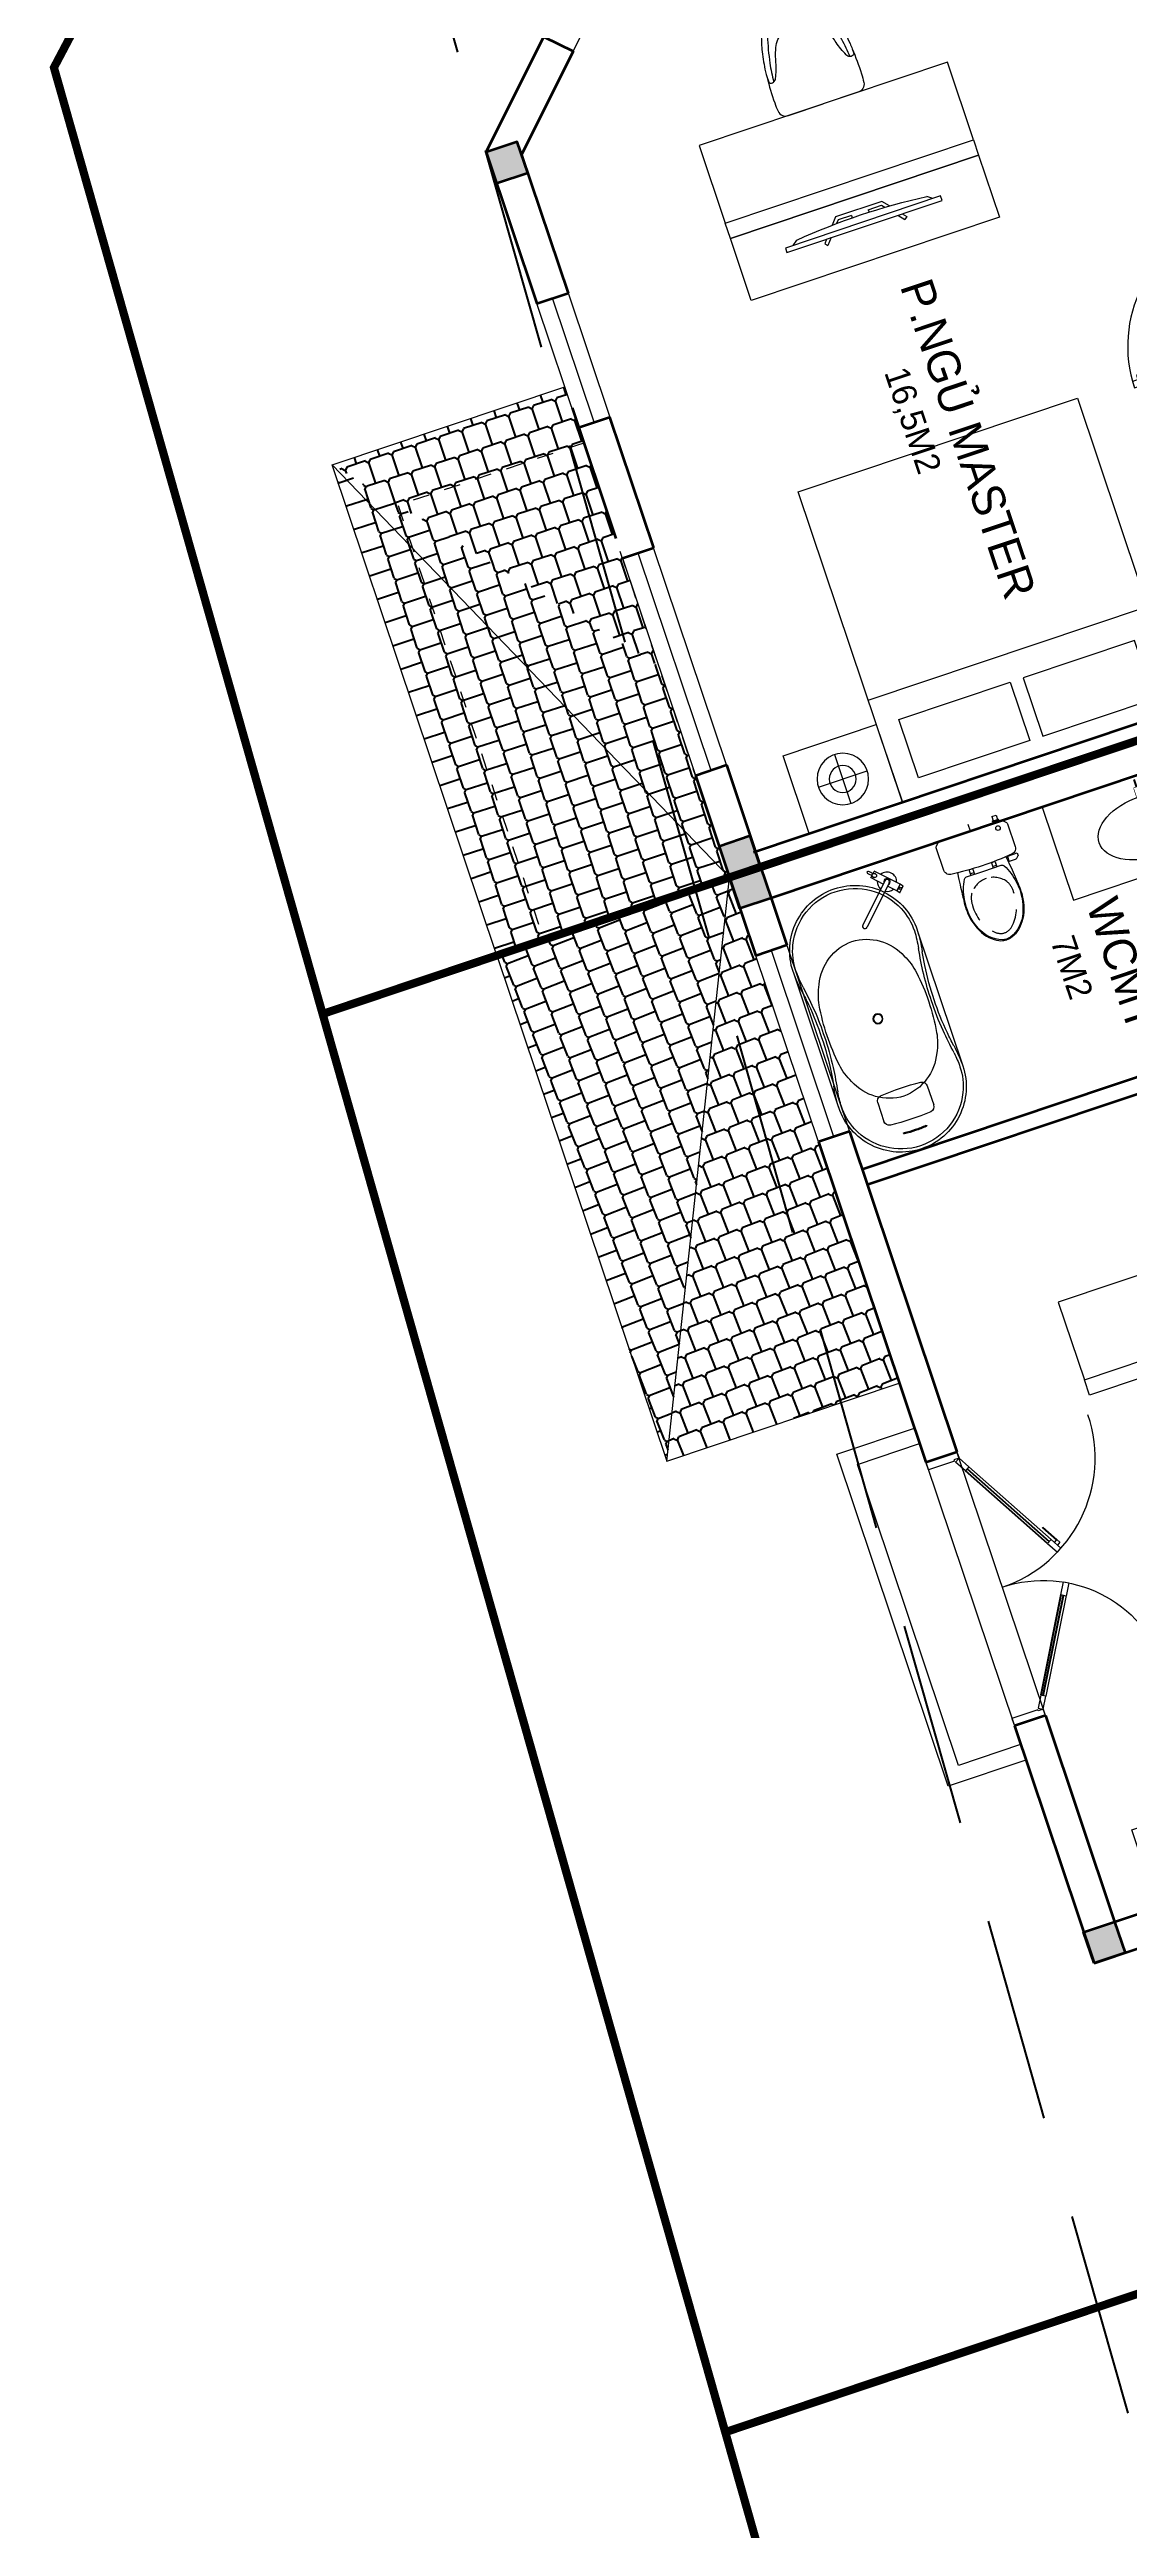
# Model space of a CAD drawing. Header units: metres. Extents: x 568332 to 569219, y 2065964 to 2066430.
# Drawn here: x 568472.77 to 568479.34, y 2066217.69 to 2066232.82 of the extents above; entities that cross this region are included whole.
import ezdxf

# ---------------------------------------------------------------- set-up
doc = ezdxf.new("R2010")
doc.units = ezdxf.units.M
for name, pattern in [('$AUDIT_BAD_LTYPE2', [0]), ('CENTER', [2, 1.25, -0.25, 0.25, -0.25]), ('HIDDEN', [0.375, 0.25, -0.125]), ('xref-thap C (mb tang 32-2)$0$HIDDEN', [0.375, 0.25, -0.125])]:
    doc.linetypes.add(name, pattern=pattern)
doc.layers.get('0').update_dxf_attribs({"linetype": 'CONTINUOUS'})
doc.layers.get('DEFPOINTS').update_dxf_attribs({"linetype": 'CONTINUOUS'})
for name, color, linetype, lineweight in [('-CENTER', 143, 'CENTER', 13), ('-CONCRETE', 1, 'CONTINUOUS', 35), ('-DOOR', 137, 'CONTINUOUS', 9), ('-FURNITURE', 46, 'CONTINUOUS', 9), ('-HIDE', 3, 'HIDDEN', 13), ('-LINE1', 7, 'CONTINUOUS', 18), ('-TEXT', 7, 'CONTINUOUS', 15), ('-WALL', 4, 'CONTINUOUS', 35), ('TEXT25', 2, 'CONTINUOUS', 13)]:
    doc.layers.add(name, color=color, linetype=linetype, lineweight=lineweight)
for name, color, linetype in [('-RANH GIOI LO DAT', 12, 'CONTINUOUS'), ('13. NET HATCH', 252, 'CONTINUOUS'), ('APOLIC', 7, 'CONTINUOUS'), ('RANHGIOI', 2, 'HIDDEN')]:
    doc.layers.add(name, color=color, linetype=linetype)
doc.styles.add('SVN_AVO_thuong', font='')
doc.styles.add('T1', font='', dxfattribs={"height": 200})
doc.styles.add('vnavanth', font='', dxfattribs={"width": 0.8})
doc.styles.get('SVN_AVO_thuong').set_extended_font_data('SVN-Avo')
doc.styles.get('T1').set_extended_font_data('VNgeometric Light')
doc.styles.get('vnavanth').set_extended_font_data('.VnAvantH')

# ---------------------------------------------------------------- blocks, each defined once
blk = doc.blocks.new('*U149')
at = {"linetype": '$AUDIT_BAD_LTYPE2'}
for p, q in [((70, 100), (70, 699.9999999999982)), ((90, 699.9999999999982), (90, 100))]:
    blk.add_line(p, q, dxfattribs=at)
for points in [[(50, 699.9999999999982), (90, 699.9999999999982), (90, 799.9999999999982), (50, 799.9999999999982), (50, 699.9999999999982)], [(50, 702.9059272893337), (50, 100)], [(50, 100), (90, 100), (90, 0), (50, 0), (50, 100)]]:
    blk.add_lwpolyline(points)
for points in [[(118.2698876160139, 594.5156181119073), (118.2698876160139, 764.1349438079906), (90, 764.1349438079906), (90, 735.8650561920058), (112.6159100928053, 735.8650561920058), (112.6159100928053, 594.5156181119073)], [(0, 0), (50, 0), (50, -40), (60, -40), (60, -99.99999999999272), (0, -99.99999999999272)], [(899.9999999999982, 1.3252863207713e-28), (849.9999999999982, 1.3252863207713e-28), (849.9999999999982, -40.00000000000001), (839.9999999999982, -40.00000000000001), (839.9999999999982, -99.99999999999272), (899.9999999999982, -99.99999999999272)]]:
    blk.add_lwpolyline(points, close=True)
at = {"linetype": '$AUDIT_BAD_LTYPE2', "ltscale": 0.3}
blk.add_arc((50, 0), 799.9999999999982, 0, 90, dxfattribs=at)
blk = doc.blocks.new('A$C8a974c9c')
for p, q in [((1750.087982669494, 2957.416116623174), (1750.087982669657, 2642.58393779996)), ((1592.671893257969, 2800.000027211493), (1907.504072081182, 2800.000027211652)), ((1342.999452652235, 2500.000027214177), (1342.999452652119, 700.000027214177)), ((1750.087982669345, 242.5839378051005), (1750.087982669549, 557.4161166283138)), ((1592.67189325784, 400.0000272168018), (1907.504072081053, 400.0000272166017))]:
    blk.add_line(p, q)
for points in [[(1999.999452652235, 3100.000027209127), (1500.176512686827, 3100.000027209127), (1500.176512686827, 2500.000027214177), (1999.999452652235, 2500.000027214177)], [(1890.999452652235, 2360.000027214177), (1514.499452652235, 2360.000027214177), (1514.499452652148, 1642.500027214177), (1890.999452652148, 1642.500027214177)], [(1890.99945265209, 840.000027214177), (1514.49945265209, 840.000027214177), (1514.499452652148, 1557.500027214177), (1890.999452652148, 1557.500027214177)], [(1999.999452652119, 100.0000272192265), (1500.17651268671, 100.0000272192265), (1500.17651268671, 700.000027214177), (1999.999452652119, 700.000027214177)]]:
    blk.add_lwpolyline(points, close=True)
blk.add_lwpolyline([(1999.999452652235, 2500.000027214177), (-0.0005473477649502456, 2500.000027214177), (-0.0005473478813655674, 700.000027214177), (1999.999452652119, 700.000027214177), (1999.999452652235, 2500.000027214177)])
for centre, radius in [((1750.087982669561, 2800.000027211581), 157.4160894116067), ((1750.087982669561, 2800.000027211581), 82.41608941160666), ((1750.087982669432, 400.0000272166926), 157.4160894116067), ((1750.087982669432, 400.0000272166926), 82.41608941160666)]:
    blk.add_circle(centre, radius)
blk = doc.blocks.new('XR.MB.LM123$0$tvi 1')
blk.add_lwpolyline([(28.54445810673496, -2.291926648467779e-10), (28.54445810673496, -999.9999999999964), (-7.275957614183426e-12, -1000), (0, 0)], close=True)
for points in [[(28.54445810680045, -50.31958968611434), (52.37372755713295, -80.86315460130209)], [(-24.09820395050338, -235.5599978379832), (-39.09879504836863, -251.7939635238108)], [(0, -284.7849796677438), (-39.09879504836863, -251.7939635238108)], [(0, -255.9952397129928), (-24.09820395050338, -235.5599978379832)], [(69.66229681991535, -315.0836646851385), (111.1934016081432, -350.2927865858655), (111.193401608034, -649.712917566063), (69.68611289083492, -684.9110379843005)], [(89.09002233762294, -445.7449799550195), (89.09002233762294, -359.9578938602899), (70.91298945683957, -344.6203678706661)], [(89.09002233762294, -445.7449799550195), (73.49991829216015, -445.7449799550232)], [(89.09002233768115, -554.2550200447404), (89.09002233773936, -640.0421061392371), (70.91298945678864, -655.3796321293303)], [(89.09002233768115, -554.2550200447404), (73.49991829216015, -554.2550200447404)], [(0, -715.2150203320198), (-39.09879504836863, -748.2060364759491)], [(-24.09820395050338, -764.4400021620095), (-39.09879504836863, -748.2060364759491)], [(0, -744.004760287), (-24.09820395050338, -764.4400021620095)], [(28.54445810674224, -949.680410313882), (52.37372755713295, -919.1368453984578)]]:
    blk.add_lwpolyline(points)
blk.add_arc((-4025.16618952866, -499.9999999999964), 4099.025185406737, 354.1310878512652, 5.868912148527433)
blk = doc.blocks.new('A$C7D524948')
at = {"layer": '-FURNITURE'}
for points in [[(-1.862645149230957e-09, 824.9500000011176, 0.02374928999430728), (-77.15000000130385, 820, 0.1110396266945436), (-175.0999999996275, 786.1500000022352, 0.08516816991690027), (-234.9500000011176, 733.25, 0.08855014736123698), (-281.5499999988824, 649.3499999996275, 0.02790636319614463), (-315.9500000011176, 525.5999999996275, 0.02834164487538841), (-340.4000000022352, 372.8000000007451, 0.04711987010175965), (-341.0999999996275, 283.4000000003725, 0.5135274654112972), (-284.5500000007451, 299.9500000011176, 0.05957759956988055), (-242.5500000026077, 413.6500000003725, -0.03446512451505389), (-213.1500000003725, 507.4499999992549, -0.05927668371543007), (-182.7500000009313, 564.2999999988824, -0.1661460996977688), (-133.4500000011176, 600.4000000003725, -0.0525641271264061), (-75.80000000074506, 611.9500000011176, -0.02855401869774651), (-1.862645149230957e-09, 614.6500000003725, -3.543335205159532)], [(-0.5500000007450581, 774.1500000003725, 0.1055837687742558), (-137.8000000007451, 751.3000000007451, 0.08397584501256396), (-176, 728.25, 0.1493020227225411), (-241.2000000011176, 626.1999999992549, 0.02490854660583826), (-289.25, 424.1500000003725, 0.02643887537121914), (-306.5679914960638, 278.4068524483591, -0.8863330528017872)], [(-0.5500000007450581, 774.1500000003725, -0.1055837687742558), (136.6999999992549, 751.3000000007451, -0.08397584501256396), (174.8999999985099, 728.2500000018626, -0.1493020227225411), (240.0999999986961, 626.1999999992549, -0.02490854660583826), (288.1499999975786, 424.1500000003725, -0.02643887537121914), (305.467991495505, 278.4068524483591, 0.8863330528017872)], [(-1.862645149230957e-09, 824.9500000011176, -0.02374928999430728), (77.14999999850988, 820.0000000018626, -0.1110396266945436), (175.0999999986961, 786.1500000003725, -0.08516816991690027), (234.9499999992549, 733.25, -0.08855014736123698), (281.5499999988824, 649.3499999996275, -0.02790636319614463), (315.9500000011176, 525.5999999996275, -0.02834164487538841), (340.3999999985099, 372.8000000007451, -0.04711987010175965), (341.0999999996275, 283.4000000022352, -0.5135274654112972), (284.5500000007451, 299.9499999992549, -0.05957759956988055), (242.5499999988824, 413.6499999985099, 0.03446512451505389), (213.1499999994412, 507.4500000011176, 0.05927668371543007), (182.75, 564.3000000007451, 0.1661460996977688), (133.4499999983236, 600.4000000003725, 0.0525641271264061), (75.79999999888241, 611.9499999992549, 0.02855401869774651), (-1.862645149230957e-09, 614.6500000003725, 3.543335205159532)], [(-342.8562581948936, 328.1164919566363, 0.02267140514630937), (-350.039135296829, 124.5, 0.01212164544072816), (-345.6391352973878, 57.0500000026077, 0.4055082152921144), (-279.3891352973878, 0), (0, 0)], [(342.8562581939623, 328.1164919547737, -0.02267140514630937), (350.0391352958977, 124.5, -0.01212164544072816), (345.6391352955252, 57.05000000074506, -0.4055082152921144), (279.3891352964565, 0), (0, 0)]]:
    blk.add_lwpolyline(points, format="xyb", dxfattribs=at)
blk = doc.blocks.new('A$C5C575821')
at = {"layer": '-CONCRETE'}
h = blk.add_hatch(color=256, dxfattribs=at)
h.dxf.hatch_style = 1
h.paths.add_polyline_path([(-0.00237559899687767, 200.0000000000146), (-0.00237559899687767, 1.455191522836685e-11), (199.9976244010031, 1.455191522836685e-11), (199.9976244010031, 200.0000000000146)])
blk.add_lwpolyline([(-0.00237559899687767, 1.455191522836685e-11), (199.9976244010031, 1.455191522836685e-11), (199.9976244010031, 200.0000000000146), (-0.00237559899687767, 200.0000000000146)], close=True, dxfattribs=at)
blk = doc.blocks.new('M9-T3')
at = {"layer": '13. NET HATCH'}
h = blk.add_hatch(dxfattribs=at)
h.set_pattern_fill('MAIGO-12', color=256, scale=300, angle=269.7029609977727)
h.set_pattern_definition([(269.7029609977727, (-53865.46993827904, -11735.14725264319), (149.6091628224003, -75.77663491855857), [120, -29.99999999999999, 120, -29.99999999999999]), (359.7029609977727, (-53850.3923755759, -11720.22521850123), (150.386805628287, 74.2213493067851), [134.9999999999999, -164.9999999999999]), (314.7029609977727, (-53865.31440971786, -11705.14765579812), (149.6091628252466, -75.7766349200002), [21.213203436, -403.0508651999999]), (44.70296099777273, (-53865.46993827904, -11735.14725264319), (150.3868056311481, 74.22134930819716), [21.213203436, -403.0508652])])
h.paths.add_polyline_path([(201544.9291753017, -302539.6621455026), (202745.0432859924, -301539.4436616475), (203345.3031276962, -301039.1654102381), (202302.4329060101, -301039.6591058641), (201544.8580239441, -301039.6950416395)])
h = blk.add_hatch(dxfattribs=at)
h.set_pattern_fill('MAIGO-12', color=256, scale=300, angle=359.7029609977727)
h.set_pattern_definition([(359.7029609977727, (-53775.00456206029, -11645.61504779151), (75.77663491855857, 149.6091628224003), [120, -29.99999999999999, 120, -29.99999999999999]), (89.70296099777272, (-53789.92659620225, -11630.5374850884), (-74.2213493067851, 150.386805628287), [134.9999999999999, -164.9999999999999]), (44.70296099777273, (-53805.00415890536, -11645.45951923035), (75.77663492000022, 149.6091628252466), [21.213203436, -403.0508652]), (134.7029609977726, (-53775.00456206029, -11645.61504779151), (-74.22134930819715, 150.3868056311481), [21.21320343599997, -403.0508651999995])])
h.paths.add_polyline_path([(204707.9324632259, -302539.5142773456), (204707.932464417, -301039.6950416396), (204142.4329057815, -301039.6881128031), (203345.3031276962, -301039.1654102381), (202745.0432859924, -301539.4436616475), (201544.9291753017, -302539.6621455026)])
at = {"layer": '-DOOR'}
for p, q in [((201807.9324638124, -300939.6909726921), (201007.9324638123, -300939.6909726922)), ((202650.0488821244, -300939.6909726921), (204050.4772546922, -300939.6909726921))]:
    blk.add_line(p, q, dxfattribs=at)
for points in [[(198627.0891907584, -299350.3109318398), (199617.0386844629, -300340.2604254575), (199475.617328228, -300481.6817816971), (198485.6678345463, -299491.7322880565)], [(201007.9324638123, -300839.5795181746), (201807.9324638124, -300839.5795181746), (201807.9324638124, -301039.6950416396), (201007.9324638123, -301039.6950416396)], [(202650.0488821244, -301039.6950416396), (204050.4772546922, -301039.6950416396), (204050.4772546922, -300839.6869037446), (202650.0488821244, -300839.6869037446)]]:
    blk.add_lwpolyline(points, close=True, dxfattribs=at)
at = {"layer": '-FURNITURE'}
blk.add_lwpolyline([(200908.0966423528, -298192.8795878588), (200408.0966423528, -298192.8795878588), (200408.0966422639, -299792.8795878588), (200908.0966422639, -299792.8795878588)], dxfattribs=at)
for points in [[(200908.0966423528, -298192.8795878588), (201008.0966422146, -298192.8795878588), (201008.0966421257, -299792.8795878588), (200908.0966422639, -299792.8795878588)], [(201408.0972351709, -298192.8795879289), (201408.0972346628, -299792.8795879289), (201008.0966417065, -299792.8795878588), (201008.0966422146, -298192.8795878588)]]:
    blk.add_lwpolyline(points, close=True, dxfattribs=at)
at = {"layer": '-HIDE'}
blk.add_lwpolyline([(201907.9324656246, -302237.1220808147), (204707.9324656247, -302237.1220808147), (204707.9324656247, -301039.6950416396), (201907.9324656246, -301039.6950416395)], close=True, dxfattribs=at)
at = {"layer": '-LINE1'}
blk.add_line((201544.9291753017, -302539.6621455026), (201544.8580225724, -301039.6661229437), dxfattribs=at)
for points in [[(201544.9291753017, -302539.6621455026), (204707.9324656247, -301039.6950416396)], [(204707.932464417, -301039.6950416396), (204707.9324632259, -302539.5142773456), (201544.9291753017, -302539.6621455026)]]:
    blk.add_lwpolyline(points, dxfattribs=at)
at = {"layer": '-RANH GIOI LO DAT', "linetype": 'HIDDEN', "ltscale": 10, "const_width": 50}
blk.add_lwpolyline([(193707.934840388, -286092.2598633544), (193707.9348408175, -298143.6222648504), (198702.3683189398, -303379.4913623228), (204707.9348412973, -303663.1126303222), (204707.9348404552, -286092.2598633544)], close=True, dxfattribs=at)
at = {"layer": '-WALL'}
for p, q in [((204707.932464417, -301039.6950416396), (204707.932464417, -288092.2598645602)), ((204607.932464417, -300852.9273520376), (204607.932464417, -296942.0956867001)), ((199475.6173282257, -300481.6817816994), (199617.0386844607, -300340.2604254598)), ((200033.7947658354, -301039.6950416396), (199475.6173282631, -300481.5176041214)), ((199617.0386844981, -300340.0962478818), (200120.5098082801, -300843.567371615)), ((200116.6293404093, -300839.6869037446), (201007.9324638123, -300839.6869037446)), ((201007.9324638123, -301039.6950416396), (201007.9324638123, -300839.6869037446)), ((201807.9324638123, -300839.6869037446), (202650.0488821244, -300839.6869037446)), ((201807.9324638124, -301039.6950416396), (201807.9324638123, -300839.6869037446)), ((202650.0488821244, -301039.6950416396), (202650.0488821244, -300839.6869037446)), ((204050.4772546922, -300839.6869037446), (204707.9324644169, -300839.6869037445)), ((204050.4772546922, -301039.6950416395), (204050.4772546922, -300839.6869037446)), ((200033.7947658354, -301039.6950416396), (201007.9324638123, -301039.6950416396)), ((201681.9504602766, -301039.6950416396), (202524.0668785886, -301039.6950416396)), ((204050.4772546922, -301039.6950416396), (204707.932464417, -301039.6950416396))]:
    blk.add_line(p, q, dxfattribs=at)
at = {"layer": '-DOOR', "rotation": 180}
blk.add_blockref('*U149', (202707.8559394034, -296942.0956825798), dxfattribs=at)
at = {"layer": '-FURNITURE', "xscale": -1, "rotation": 180}
blk.add_blockref('A$C8a974c9c', (202607.9330118282, -297392.8795607147), dxfattribs=at)
at = {"layer": '-FURNITURE', "extrusion": (0, 0, -1), "rotation": 359.9963102775856}
blk.add_blockref('XR.MB.LM123$0$tvi 1', (-201198.3400594761, -298492.8695761724), dxfattribs=at)
at = {"layer": '-FURNITURE', "xscale": -0.8, "yscale": 0.8, "zscale": 0.8, "rotation": 90.00000000000311}
blk.add_blockref('A$C7D524948', (200408.0966422464, -298992.8795878501), dxfattribs=at)
at = {"layer": '-WALL'}
for p in [(200033.6224491751, -301039.6869037446), (204507.9348388249, -301039.6950416396)]:
    blk.add_blockref('A$C5C575821', p, dxfattribs=at)
at = {"layer": '-TEXT', "color": 2, "style": 'vnavanth'}
blk.add_text('p.ngñ MASTER', height=199.9591899200177, dxfattribs=at).set_placement((201613.3826470448, -298904.259679604))
at = {"layer": 'TEXT25', "style": 'T1'}
blk.add_text('16,5M2', height=150, rotation=359.9999999899488, dxfattribs=at).set_placement((202081.9049097123, -299163.0119092584))
blk = doc.blocks.new('A$C52EE6B0C')
for p, q in [((-17.20769670707523, 15.73427220259327), (17.21740616677562, 15.73427220259327)), ((-17.20769664159161, -15.76179078378482), (17.25286010079435, -15.76177874789573))]:
    blk.add_line(p, q)
for radius in [1.2047244094, 1.0625984252]:
    blk.add_circle((0.004854760598391294, -0.01375929062487558), radius)
for centre, radius, start, end in [((-17.24314525874797, -0.01207868778146803), 15.74633857169191, 90.00004679933201, 180.0060212317107), ((-17.21041953764507, 0.001682114729192108), 15.03342542002128, 114.0143397923319, 180.0588324882195), ((-17.25508472573711, 0.1019342582440004), 14.92367355756088, 89.89259614786677, 114.0143398310184), ((-18.18116453613038, -21.56814891623799), 37.31420158923805, 80.32537186998005, 88.55949406869577), ((-17.85723445771146, -16.41196067107376), 31.44385665188106, 80.95530103647799, 88.85173392611411), ((3.492732717044419, 116.0118507486186), 102.6900642221361, 260.8064278436171, 264.356453546728), ((-5.419667109847069, -2.205582012422383), 14.69270855791083, 98.51976196149644, 117.8512947361469), ((10.00461303815246, 158.7953360565007), 145.2428134353977, 261.321760178495, 262.6566174950622), ((-0.8758374273893423, 77.0744670072454), 62.80248494290996, 262.9722866301048, 270.8034968767962), ((-0.2559751088847406, -36.67531980102649), 49.54707038386372, 89.69837733597764, 98.51976196149644), ((-0.4392543211579323, 89.40770245710155), 75.83928513553873, 265.3361413481834, 270.3355216603239), ((0.8855469487607479, 77.0744670072454), 62.80248494290996, 269.1965031232039, 277.0277133698951), ((0.5786736126174219, 84.46415005414747), 70.89675459107134, 269.5362586194438, 275.7509718273354), ((0.26568463028525, -36.67531980102649), 49.54707038386372, 81.48023803850357, 90.30162266402236), ((5.429376631247578, -2.205582012422383), 14.69270855791083, 62.14870526385309, 81.48023803850357), ((-18.4352474148327, 226.8786012548953), 214.5500408366301, 276.9922117853802, 278.5967700074263), ((-9.994903516751947, 158.7953360565007), 145.2428134353977, 277.3433825049378, 278.678239821505), ((18.19087405753089, -21.56814891623799), 37.31420158923805, 91.44050593130423, 99.67462813001998), ((17.49661970126908, -11.01489087357186), 26.04177352760918, 90.57161639594337, 98.52623542419117), ((17.38028173809289, 0.6458196171442978), 14.38048270410287, 65.5240217261104, 90.57161639594337), ((17.25285478011938, -0.01207868778146803), 15.74633857169191, 359.9939787682893, 89.999953200668), ((17.03142645675689, -0.1205247127218172), 15.22249436628161, 0.4018525137937155, 65.5240217261104), ((-7.450100970658241, -0.4025184732163325), 12.18724008712164, 113.3669392692271, 178.1720206420629), ((7.459810492087854, -0.4025184732163325), 12.18724008712164, 1.827979357937088, 66.63306073077288), ((28.29923964393674, 2.770475775178056), 0.2863587186237817, 160.8078893687392, 185.677575747249), ((1.032724158198107, 0.0596931052277796), 27.11457574387047, 359.8447870516113, 5.677575747249001), ((28.14528837171383, 2.82406351249665), 0.1233475539422422, 123.474108831765, 160.8078893687392), ((28.11764562025201, 2.865868186636362), 0.07323016681635565, 85.79124561711077, 123.474108831765), ((28.11499697584077, 2.829875804425683), 0.1093198730242431, 39.09426345110634, 85.79124561711077), ((27.9923979784362, 2.718469867249951), 0.2748749163090767, 4.941295606222266, 41.00239497281166), ((1.841417531803017, 0.05082119413418695), 26.56153366930607, 359.8606935406443, 5.815426488843808), ((-17.24314525874797, -0.01544044824549928), 15.74633857169191, 179.9939787682893, 269.999953200668), ((-17.21041951692314, -0.02920073014684021), 15.03342545060523, 179.9411309193374, 245.9856601689816), ((-7.450100970658241, 0.3749993371893652), 12.18724008712164, 181.8279793579371, 246.6330607307729), ((7.459810492087854, 0.3749993371893652), 12.18724008712164, 293.3669392692271, 358.1720206420629), ((17.25285478011938, -0.01544044824549928), 15.74633857169191, 270.000046799332, 0.006021231710728335), ((17.0314264257031, 0.09300610912032425), 15.22249441194929, 294.4759783475301, 359.5981396082714), ((28.29923964393674, -2.797994911205024), 0.2863587186237817, 174.322424252751, 199.1921106312608), ((1.032724158198107, -0.08721224125474691), 27.11457574387047, 354.322424252751, 0.1552129483886985), ((28.14528837171383, -2.851582648523618), 0.1233475539422422, 199.1921106312608, 236.525891168235), ((28.11764562025201, -2.89338732266333), 0.07323016681635565, 236.525891168235, 274.2087543828892), ((28.11499697584077, -2.85739494045265), 0.1093198730242431, 274.2087543828892, 320.9057365488936), ((27.9923979784362, -2.745989003276918), 0.2748749163090767, 318.9976050271883, 355.0587043937777), ((1.841417531803017, -0.07834033016115427), 26.56153366930607, 354.1845735111562, 0.1393064593556944), ((-5.419667109847069, 2.178062876395416), 14.69270855791083, 242.1487052638531, 261.4802380385036), ((5.429376631247578, 2.178062876395416), 14.69270855791083, 278.5197619614964, 297.8512947361469), ((-17.25508472573711, -0.1294528978760354), 14.92367355756088, 245.9856601689816, 270.1074038521332), ((-18.18116453613038, 21.54062978021102), 37.31420158923805, 271.4405059313042, 279.6746281300199), ((-17.85723445771146, 16.38444203144172), 31.44385665188106, 271.1482660738859, 279.044698963522), ((3.492732717044419, -116.0393693881924), 102.6900642221361, 95.64354645327202, 99.19357215638293), ((10.00461303815246, -158.8228551925276), 145.2428134353977, 97.3433825049378, 98.67823982150497), ((-0.8758374273893423, -77.10198614327237), 62.80248494290996, 89.19650312320385, 97.02771336989514), ((-0.2559751088847406, 36.64780066499952), 49.54707038386372, 261.4802380385036, 270.3016226640223), ((-0.4392543211579323, -89.43522109673359), 75.83928513553873, 89.66447833967614, 94.66385865181664), ((0.26568463028525, 36.64780066499952), 49.54707038386372, 269.6983773359776, 278.5197619614964), ((0.5786736126174219, -84.4916686937795), 70.89675459107134, 84.24902817266455, 90.4637413805562), ((0.8855469487607479, -77.10198614327237), 62.80248494290996, 82.97228663010486, 90.80349687679617), ((-18.4352474148327, -226.9061198945274), 214.5500408366301, 81.40322999257371, 83.00778821461982), ((-9.994903516751947, -158.8228551925276), 145.2428134353977, 81.32176017849503, 82.65661749506219), ((18.19087405753089, 21.54062978021102), 37.31420158923805, 260.32537186998, 268.5594940686958), ((17.49661970126908, 10.98737223393982), 26.04177352760918, 261.4737645758088, 269.4283836040566), ((17.38028173809289, -0.6733382567763329), 14.38048270410287, 269.4283836040566, 294.4759782738896)]:
    blk.add_arc(centre, radius, start, end)
at = {"layer": 'DEFPOINTS'}
for tag, p in [('MODELNUMBER', (0, 0)), ('TRADENAME', (0, -0.001666666648816317)), ('PRODUCT', (0, -0.003333333355840296)), ('MATERIAL', (0, -0.005000000004656613))]:
    blk.add_attdef(tag, p, '', height=0.001, dxfattribs=at)
blk = doc.blocks.new('A$C4D835AF5')
at = {"layer": '-FURNITURE', "ltscale": 8}
for p, q in [((-3.937007874133997, 0.3346456687140744), (-3.937007874133997, 0.8661417323164642)), ((-3.856363968050573, 0.3149606298829895), (-3.917322834720835, 0.3149606298829895)), ((3.14960629917914, 0.905511811026372), (-3.897637795307674, 0.905511811026372)), ((-3.549881889834069, 0.4615121080132667), (-3.549881889834069, 0.4918150943994988)), ((-3.339881889871322, 0.4918150943994988), (-3.339881889871322, 0.4615121080132667)), ((-0.5905511811724864, 0), (-0.5905511811724864, -12.08661417319672)), ((0.5905511810560711, 0), (0.5905511810560711, -12.08661417319672)), ((3.14960629917914, -0.9055118109972682), (3.14960629917914, 0.905511811026372)), ((3.169291338417679, 0.8956692913197912), (3.14960629917914, 0.8956692913197912)), ((3.169291338417679, -0.8956692912906874), (3.169291338417679, 0.8956692913197912)), ((3.188976377830841, 0.905511811026372), (3.976377952611074, 0.905511811026372)), ((3.996062992024235, -0.8858222072885837), (3.996062992024235, 0.8858183881966397)), ((-3.937007874133997, -0.8661417323164642), (-3.937007874133997, -0.3346456698782276)), ((-3.859123134170659, -0.3149606298829895), (-3.917322834720835, -0.3149606298829895)), ((-0.5905511811724864, -0.9055118109972682), (-3.897637795307674, -0.9055118109972682)), ((-3.702086295757908, -0.4482994973659515), (-3.703305563307367, -0.4183928251150064)), ((-3.626116961007938, -0.4552132484968752), (-3.624325704469811, -0.4472871391335502)), ((-3.592593900160864, -0.4693618138844613), (-3.593808271281887, -0.4553162374941166)), ((-3.516390349017456, -0.4728221969853621), (-3.515662283170968, -0.4687519224826247)), ((-3.483023508393671, -0.4913916403020266), (-3.485677747870795, -0.4713251190551091)), ((-3.406740271369927, -0.4913916403020266), (-3.404085924616084, -0.4713243082514964)), ((-3.373373430629726, -0.4728221969853621), (-3.374101741297636, -0.4687505542242434)), ((-3.297169879544526, -0.4693618138844613), (-3.295955249399412, -0.4553132418950554)), ((-3.263646818697453, -0.4552132484968752), (-3.265438825008459, -0.4472838216461241)), ((-3.187677483947482, -0.4482994973659515), (-3.186458005278837, -0.4183876432944089)), ((3.14960629917914, -0.9055118109972682), (0.5905511810560711, -0.9055118109972682)), ((3.169291338417679, -0.8956692912906874), (3.14960629917914, -0.8956692912906874)), ((3.188976377830841, -0.9055118109972682), (3.976377952611074, -0.9055118109972682))]:
    blk.add_line(p, q, dxfattribs=at)
for radius in [0.3110236219999999, 0.264425112]:
    blk.add_circle((3.582677165279165, 0), radius, dxfattribs=at)
for centre, radius, start, end in [((-5.172746209602337, -0.009833991935011), 0.2398274364867001, 175.3988683949836, 267.683684738816), ((-5.162281866127159, 0.001097322150599211), 0.2496571373087167, 92.26055198415715, 178.0931381794738), ((-5.411562051915098, -2528.914153773454), 2529.164725280366, 89.9660810117202, 89.99457585702427), ((-3.897637795307674, 0.8661417323164642), 0.03937007869999999, 90, 180), ((-3.917322834720835, 0.334645669296151), 0.0196850394, 180, 270), ((-3.444696608930826, -0.1800324727082625), 0.6800319107999998, 90.0155575041171, 98.89806549202986), ((-3.445067178807221, -0.1800325420044828), 0.6800319804999999, 81.10193476241767, 89.98433540355451), ((-5.820766091346741e-11, 0), 2.3622047244, 22.54031043733562, 157.4596895626644), ((-5.820766091346741e-11, 0), 0.7874015747999998, 318.5903779145428, 221.4096220854572), ((-5.820766091346741e-11, 0), 0.5905511810999999, 0, 180), ((3.188976377830841, 0.8858267717296258), 0.0196850394, 90, 180), ((3.976377952611074, 0.8858267717296258), 0.0196850394, 0, 90), ((-4.563514047302306, 275.4393603570643), 275.6895205756396, 269.8713704548476, 270.134413801293), ((-3.917322834720835, -0.334645669296151), 0.0196850394, 90, 180), ((-3.897637795307674, -0.8661417323164642), 0.03937007869999999, 180, 270), ((-3.69050836347742, -0.4472920451080427), 0.01162168131717254, 184.9730588167124, 258.0340652050838), ((-3.646140178490896, -0.2514027326542418), 0.2124717066311285, 257.2815863172942, 272.5837431166033), ((-3.637047897733282, -0.4523756541602779), 0.01129324217511807, 272.4656825237923, 345.4476281752974), ((-3.581550852512009, -0.4681202150823083), 0.01111262650185997, 186.4149760746678, 247.4426638316044), ((-3.544597993255593, -0.2922010583861265), 0.190689105969796, 257.5175194414243, 274.7853332085882), ((-3.528885980602354, -0.4692233995883726), 0.01300354377461912, 270.8627506118385, 343.9333648868276), ((-3.471052158158273, -0.4887641616223846), 0.01225629918881619, 192.3790292665462, 260.142289403178), ((-3.445049900154117, -0.295684714539675), 0.2070703525339242, 262.2005895473907, 277.9341143868692), ((-3.417906698421575, -0.4895470514893532), 0.01131775609399448, 277.3077516790804, 350.6199838641652), ((-3.361692738719285, -0.4698820120247547), 0.01204505090893129, 194.128595859641, 259.0416995531207), ((-3.342932183295488, -0.2742454641556833), 0.2085271705549764, 264.2062775251951, 279.0284077801071), ((-3.310024282021914, -0.4671465401770547), 0.01304389132053663, 269.1875638990808, 350.2219325995679), ((-3.252893783501349, -0.4524938771792222), 0.01109156189044463, 194.1921654394817, 261.8514003855582), ((-3.243402015476022, -0.2392133744724561), 0.2245328352159587, 267.1755962354845, 281.6727780298017), ((-3.20032295252895, -0.4465554517519195), 0.01276517026006314, 280.6032237323427, 352.1473828500294), ((-5.820766091346741e-11, 0), 2.3622047244, 202.5403104373356, 255.4906014981622), ((-5.820766091346741e-11, 0), 2.3622047244, 284.5092583305358, 337.4596895626644), ((3.188976377830841, -0.8858267716132104), 0.0196850394, 180, 270), ((3.976377952611074, -0.8858267716132104), 0.0196850394, 270, 0), ((-5.820766091346741e-11, -12.08661417319672), 0.5905511810999999, 180, 0)]:
    blk.add_arc(centre, radius, start, end, dxfattribs=at)
blk.add_ellipse((-3.444881830888335, -0.001299991592532024), major_axis=(0.5549964930499999, 1.979270000163069e-05), ratio=0.8491940411667758, dxfattribs=at)
for tag, p in [('TRADENAME', (-0.004336408572271466, 0.006709126027999446)), ('MODELNUMBER', (-0.004336408572271466, 0.008375792705919594)), ('PRODUCT', (-0.004336408572271466, 0.005042459379183128)), ('MATERIAL', (-0.004336408572271466, 0.003375792701262981))]:
    blk.add_attdef(tag, p, '', height=0.0009999999999999998, dxfattribs=at)
blk = doc.blocks.new('A$C06914B9D')
at = {"layer": '-FURNITURE', "ltscale": 5}
for p, q in [((294.6599550954998, -1372.946706551127), (294.593063864857, -1495.269907747395)), ((614.665790906176, -1373.70155921299), (614.5996415428817, -1494.51505508367))]:
    blk.add_line(p, q, dxfattribs=at)
for centre, radius, start, end in [((328.8346441350877, -1372.66104604397), 34.19417278572232, 97.79750243114067, 180.4786434526077), ((449.6535268053412, -3017.262859358452), 1683.161974464355, 85.38531070553488, 94.27462811831235), ((580.4543413612992, -1373.438239138573), 34.19417278572232, 359.5587913520952, 82.23993242046836), ((328.802044255659, -1495.589171717875), 34.19417278572232, 179.4650466896836, 262.14618768116), ((580.4225383251905, -1494.74476924073), 34.19417278572232, 277.7037576780962, 0.384898782282091), ((449.2141993120313, 149.0575992399827), 1683.174451148718, 265.7381508570538, 274.6274353096679)]:
    blk.add_arc(centre, radius, start, end, dxfattribs=at)
at = {"layer": '-FURNITURE', "ltscale": 8}
ref = blk.add_blockref('A$C4D835AF5', (131.1496618650854, -111.8140449207276), dxfattribs=dict(at, xscale=-25.08682081009749, yscale=25.08682081009749, zscale=25.08682081009749, rotation=45.00000000000001))
ref.add_attrib('MODELNUMBER', 'K-T97328-4', (131.0602679159492, -111.5708033395931), dxfattribs={"layer": 'DEFPOINTS', "height": 0.02508682081009749, "rotation": 224.9999999245364})
ref.add_attrib('TRADENAME', 'PURIST', (131.0898330230266, -111.6003684485331), dxfattribs={"layer": 'DEFPOINTS', "height": 0.02508682081009749, "rotation": 224.9999999245364})
ref.add_attrib('PRODUCT', 'BATH FILLER', (131.1193981114775, -111.6299335351214), dxfattribs={"layer": 'DEFPOINTS', "height": 0.02508682081009749, "rotation": 224.9999999245364})
ref.add_attrib('MATERIAL', 'PREMIUM MATERIALS', (131.1489632185549, -111.6594986421987), dxfattribs={"layer": 'DEFPOINTS', "height": 0.02508682081009749, "rotation": 224.9999999245364})
at = {"layer": '-FURNITURE'}
ref = blk.add_blockref('A$C52EE6B0C', (450.3224925715476, -887.8775309827179), dxfattribs=dict(at, xscale=25.39829667096628, yscale=25.39829667096628, zscale=25.39829667096628, rotation=270))
ref.add_attrib('MODELNUMBER', 'K-1800', (450.3224925715476, -887.8775309827179), dxfattribs={"layer": 'DEFPOINTS', "height": 0.02539829667096628, "rotation": 270})
ref.add_attrib('TRADENAME', 'ABRAZO', (450.2801620643586, -897.8758592382073), dxfattribs={"layer": 'DEFPOINTS', "height": 0.02539829667096628, "rotation": 270})
ref.add_attrib('PRODUCT', 'BATH', (450.2378315906972, -897.8758592456579), dxfattribs={"layer": 'DEFPOINTS', "height": 0.02539829667096628, "rotation": 270})
ref.add_attrib('MATERIAL', 'LITHOCAST', (450.1955010872334, -897.8758592493832), dxfattribs={"layer": 'DEFPOINTS', "height": 0.02539829667096628, "rotation": 270})
blk = doc.blocks.new('A$C18091ED7')
for p, q in [((9.957147995010018e-09, -42.13376978135784), (0, -3.786117304116488e-07)), ((146.1412317672475, -26.59467297248193), (179.181621938591, -26.59467296488583)), ((146.1412317672475, -26.59467297248193), (146.1412317680188, -30.17859706786112)), ((146.1412317680188, -30.17859706786112), (165.7503655985456, -30.17859706340823)), ((153.0594147269658, -36.79204952501459), (146.1412317680188, -30.17859706786112)), ((152.3191092506386, -2.717133611440659e-07), (152.3191092568413, -26.59467297093943)), ((152.3191092506386, -2.717133611440659e-07), (179.1816219322718, -2.654269337654114e-07)), ((153.0594147269658, -36.79204952501459), (165.7503656001572, -36.79204952192958)), ((153.0594147275151, -39.73033438943094), (153.0594147269658, -36.79204952501459)), ((153.0594147275151, -39.73033438943094), (178.4413164740145, -39.73033438349376)), ((153.0594147275151, -39.73033438943094), (178.4413164740145, -39.73033438349376)), ((153.0594147275151, -39.73033438943094), (153.0594147281554, -42.13376974494895)), ((185.3594994290725, -30.17859705851879), (165.7503655985456, -30.17859706340823)), ((178.4413164733487, -36.79204951884458), (165.7503656001572, -36.79204952192958)), ((185.3594994290725, -30.17859705851879), (178.4413164733487, -36.79204951884458)), ((178.4413164733487, -36.79204951884458), (178.4413164740145, -39.73033438349376)), ((178.4413164740145, -39.73033438349376), (178.4413164746547, -42.1337697392446)), ((179.1816219322718, -2.654269337654114e-07), (179.181621938591, -26.59467296488583)), ((179.181621938591, -26.59467296488583), (185.3594994283012, -26.59467296337243)), ((185.3594994283012, -26.59467296337243), (185.3594994290725, -30.17859705851879)), ((-83.25994817525861, -267.3592828898691), (-83.259948167517, -299.9634285944048)), ((-83.25994817257379, -278.4883151478134), (-83.25994817046012, -287.6388527823146)), ((-60.91100930959874, -290.0299398849311), (-83.25994816994717, -290.0299398901407)), ((-62.88950393904452, -265.3807882612164), (-81.28145355204106, -265.3807882657275)), ((-60.91100931491019, -267.3592828844266), (-60.91100930728498, -299.9634285889624)), ((60.9110093945892, -267.3592828557594), (60.9110094022144, -299.9634285600623)), ((60.91100939990065, -290.029939856031), (83.25994826024908, -290.0299398510542)), ((62.88950401780676, -265.3807882316178), (81.2814536308033, -265.3807882273395)), ((83.25994825493763, -267.3592828505498), (83.25994826256283, -299.9634285550856)), ((83.25994825750604, -278.488315108727), (83.2599482596197, -287.6388527429954)), ((165.3959958605519, -261.9873972070927), (165.3959958671003, -289.7349902229907)), ((167.8691141396885, -259.5142789271486), (228.0810223811895, -259.5142789128586)), ((167.8691141472664, -292.2081085020036), (206.7175896017579, -292.2081084926904)), ((230.5541406641933, -274.3229751045001), (230.5541406613593, -261.9873971916386))]:
    blk.add_line(p, q)
for points in [[(230.0000000517721, -218.5046414944518, -0.1374073801801567), (225.4781190853137, -234.6482587013161), (221.7949787454636, -240.7070387715066, -0.2360805181595358), (198.2560902649639, -255.4947853636986, -0.0519608230665726), (-198.2560901437319, -255.4947854572965, -0.236080518165078), (-221.7949786317113, -240.7070388760185), (-225.4781189743626, -234.6482588077488, -0.1374073801809237), (-229.9999999484608, -218.5046416030382), (-229.9999999831671, -71.98694829508895, -0.1989123673786679), (-226.3782021181105, -63.2431547633314), (-208.8906150607545, -45.75556769772083, -0.1989123673792025), (-200.1468215308087, -42.13376982865157), (9.971699910238385e-09, -42.13376978135784), (200.1468215506357, -42.13376973403501, -0.1989123673792025), (208.8906150822841, -45.75556759897154), (226.3782021480001, -63.24315465634572, -0.1989123673791691), (230.0000000170658, -71.98694818626973)], [(144.14367173758, -618.9627606730501, -0.2124047892419209), (26.30999211127346, -734.491494372196, -0.0276853236339062), (-0.5628229983012716, -738.609219571983, -0.0222792448073508), (-26.30999181118386, -734.4914943844487, -0.2124047892421136), (-144.1436714920528, -618.9627607410075, -0.1427957259999892), (-167.2376623962118, -428.0139674870588, -0.0930051380368448), (-127.9331820271946, -309.1271633332653, -0.2564387014614383), (-111.240849547703, -299.9634286007786), (4.746470949612558e-08, -299.9634285748762), (111.2408496426324, -299.9634285482753, -0.2564387014619951), (127.933182126606, -309.1271632729331, -0.0930051380368741), (167.2376625517572, -428.0139674081001, -0.1427957260000456)]]:
    blk.add_lwpolyline(points, format="xyb", close=True)
at = {"linetype": 'xref-thap C (mb tang 32-2)$0$HIDDEN', "ltscale": 100}
blk.add_lwpolyline([(61.00044987679576, -669.0176259216969, -0.1990312026443698), (1.417429302819073e-07, -698.769823720475, -0.1990312026443799), (-61.00044960746891, -669.0176259504806, -0.2189240232571595), (-131.9321382956405, -478.313622940972, -0.1537914605682739), (-112.4681372026971, -403.989815428853, -0.2367011859554165), (5.876427167095244e-08, -347.5870280214876, -0.2367011859554843), (112.4681373467611, -403.9898153757968, -0.1537914605681893), (131.9321384748619, -478.313622878748, -0.2189240232571754)], format="xyb", close=True, dxfattribs=at)
blk.add_circle((165.7503656100234, -78.39166221523192), 13.90362011701458)
for centre, radius, start, end in [((-81.28145355158267, -267.3592828894034), 1.978494623656905, 90.00000001354867, 180.0000000133402), ((-62.88950393858613, -267.3592828848923), 1.978494623656905, 1.334021322268115e-08, 90.00000001354867), ((62.88950401826514, -267.3592828552937), 1.978494623656905, 90.00000001354867, 180.0000000133402), ((81.28145363126168, -267.3592828510155), 1.978494623656905, 1.334021322268115e-08, 90.00000001354867), ((167.8691141402633, -261.9873972065106), 2.473118279571131, 90.00000001354867, 180.0000000133402), ((167.8691141466952, -289.7349902224087), 2.473118279571131, 180.0000000133402, 270.0000000135486), ((206.717589598069, -276.6690117186226), 15.53909677420133, 270.0000000135486, 306.4658507565522), ((168.3527972659103, -224.7572911087773), 80.08895368617857, 306.4658507565522, 320.3122930343796), ((228.0810223845983, -274.3229751050822), 2.473118279571131, 320.3122930343796, 1.334021322268115e-08)]:
    blk.add_arc(centre, radius, start, end)
for points, knots in [([(-155.6468228230951, -259.4535552573798), (-156.6353001506941, -267.2522313103836), (-164.2940232875517, -328.394745314552), (-169.1545302536251, -385.0939582949213), (-183.68571763406, -527.7705276800843), (-135.602968026873, -679.1126648240606), (-50.29344375100118, -735.2493608418445), (-19.70048385594782, -741.0901266933652), (1.531116140540689e-07, -743.6724421556864)], [130.6139379315478, 130.6139379315478, 130.6139379315478, 130.6139379315478, 152.8521090939923, 311.1293507817257, 417.703951170228, 561.3833927516608, 697.6926317810714, 710.812262267882, 710.812262267882, 710.812262267882, 710.812262267882]), ([(155.6468228994709, -259.4535551877343), (156.6353002305841, -267.2522312389628), (164.2940233960289, -328.3947452375724), (169.1545303888706, -385.0939582149149), (183.6857178367027, -527.7705275934422), (135.6029683008201, -679.1126647599449), (50.29344405157826, -735.2493608178338), (19.70048415924612, -741.0901266841101), (1.530679583083838e-07, -743.6724421554536)], [130.613937934949, 130.613937934949, 130.613937934949, 130.613937934949, 152.8521090939923, 311.1293507817257, 417.703951170228, 561.3833927516608, 697.6926317810714, 710.812262267882, 710.812262267882, 710.812262267882, 710.812262267882])]:
    blk.add_open_spline(points, degree=3, knots=knots)
blk = doc.blocks.new('Sink_Cicle')
blk.add_lwpolyline([(17.49999987077899, -50.00226151314564), (-17.49999987077899, -49.99773848685436), (-17.51615354442038, -252.2967581441626), (17.48384613892995, -252.3012811850058)], close=True)
blk.add_circle((0, -300), 17.5)
at = {"layer": 'DEFPOINTS'}
blk.add_line((0, -100), (0, 0), dxfattribs=at)
blk.add_wipeout([(17.499999870775355, -50.00226151314928), (-17.49999987078263, -49.99773848685436), (-17.516153544427652, -252.29675814416623), (17.48384613892631, -252.3012811850058)])
at = {"layer": '-FURNITURE', "linetype": 'Continuous'}
blk.add_ellipse((0, -300), major_axis=(-325, 0), ratio=0.5846153846153846, dxfattribs=at)
blk.add_line((-17.51421511289664, -237.2967582757119), (17.48578462866135, -237.3012813020032))
blk = doc.blocks.new('*U258')
at = {"ltscale": 0.3}
for points in [[(1072.650816158507, 0, 0.4142135623730951), (50, 1022.650816158507, 0.4142135623730951)], [(1072.650816158507, 0, -0.4142135623730951), (2041.001588981124, 968.3507728226172, -0.4142135623730951)]]:
    blk.add_lwpolyline(points, format="xyb", dxfattribs=at)
for points in [[(851.5556524698276, 462.7783717239211), (136.6025403784438, 50)], [(849.0390456157126, 461.3254080792533), (869.0390456157126, 426.6843919278758), (955.6415859941565, 476.6843919278758), (935.6415859941565, 511.3254080792533), (849.0390456157126, 461.3254080792533)], [(1288.987760320888, 434.1753864113085), (1268.987760320888, 399.534370259931), (1182.385219942444, 449.534370259931), (1202.385219942444, 484.1753864113085), (1288.987760320888, 434.1753864113085)], [(1286.471153466773, 435.6283500559762), (1954.39904860268, 50)], [(136.6025403784438, 50), (156.6025403784438, 15.35898384862245), (70, -34.64101615137755), (50, 0), (136.6025403784438, 50)], [(1954.39904860268, 50), (1934.39904860268, 15.35898384862253), (2021.001588981124, -34.64101615137747), (2041.001588981124, 0), (1954.39904860268, 50)]]:
    blk.add_lwpolyline(points)
for points in [[(743.5519473901198, 433.065657972807), (890.4465924157145, 517.8753208208486), (904.5815362237214, 493.3928799832495), (880.0990953861475, 479.2579361752571), (868.7911403397449, 498.8438888453314), (746.3789361517241, 428.1691698052821)], [(0, 0), (50, 0), (50, -40), (60, -40), (60, -245.9999999543969), (0, -245.9999999543969)], [(2091.001588981124, 0), (2041.001588981124, 0), (2041.001588981124, -40), (2031.001588981124, -40), (2031.001588981124, -245.9999999543969), (2091.001588981124, -245.9999999543969)]]:
    blk.add_lwpolyline(points, close=True)
at = {"layer": 'APOLIC', "linetype": '$AUDIT_BAD_LTYPE2'}
for p, q in [((146.6025403784438, 32.67949192431123), (859.0390456157126, 444.0049000035645)), ((869.0390456157126, 426.6843919278758), (156.6025403784438, 15.35898384862245)), ((1268.987760320888, 399.534370259931), (1934.39904860268, 15.35898384862253)), ((1944.39904860268, 32.67949192431138), (1278.987760320888, 416.8548783356198))]:
    blk.add_line(p, q, dxfattribs=at)
blk = doc.blocks.new('M26-T3')
at = {"layer": '13. NET HATCH'}
h = blk.add_hatch(dxfattribs=at)
h.set_pattern_fill('MAIGO-12', color=256, scale=299.9999999999999, angle=272.7048053875963)
h.set_pattern_definition([(272.7048053875963, (-75593.27796959877, -11997.20494318008), (153.3721551412745, -67.8379099569024), [119.9999999999999, -29.99999999999998, 119.9999999999999, -29.99999999999998]), (2.704805387596251, (-75579.00253415108, -11981.51380085945), (146.2936210502866, 81.99497813887817), [134.9999999999999, -164.9999999999999]), (317.7048053875963, (-75594.69367647171, -11967.23836541176), (153.3721551441925, -67.83790995819302), [21.21320343599999, -403.0508651999997]), (47.70480538759626, (-75593.27796959877, -11997.20494318008), (146.2936210530698, 81.99497814043814), [21.213203436, -403.0508652])])
h.paths.add_polyline_path([(199324.5750892162, -633205.7493867874), (197769.7924156189, -633205.7749257088), (196064.7821745872, -633205.8029589653), (199324.596663475, -634705.0520734787)])
h = blk.add_hatch(dxfattribs=at)
h.set_pattern_fill('MAIGO-12', color=256, scale=299.9999999999999, angle=2.704805387596275)
h.set_pattern_definition([(2.704805387596251, (-75507.62535715103, -11903.05808973312), (67.83790995690237, 153.3721551412746), [120, -29.99999999999999, 120, -29.99999999999999]), (92.70480538759624, (-75523.31649947166, -11888.78265428543), (-81.9949781388782, 146.2936210502866), [134.9999999999999, -164.9999999999999]), (47.70480538759626, (-75537.59193491936, -11904.47379660606), (67.837909958193, 153.3721551441924), [21.213203436, -403.0508652]), (137.7048053875963, (-75507.62535715103, -11903.05808973312), (-81.99497814043815, 146.2936210530698), [21.213203436, -403.0508652])])
h.paths.add_polyline_path([(196476.524459362, -633395.1708683968), (196064.78455019, -633205.8029322624), (196064.7845509052, -634705.2045402527), (199324.596663475, -634705.0520734787)])
at = {"layer": '-DOOR'}
blk.add_lwpolyline([(197769.7924156189, -633205.7749257088), (196569.7924158573, -633205.7946367264), (196569.7891306877, -633005.7946367264), (197769.7891304493, -633005.7749254704)], close=True, dxfattribs=at)
for points in [[(201535.0166702271, -633005.6898241043), (199835.0139522552, -633005.717748642), (199835.0186636448, -633205.7410020828), (201535.0198225975, -633205.713078022)], [(197769.7907731533, -633105.7749257088), (196569.7907731533, -633105.7946367264)]]:
    blk.add_lwpolyline(points, dxfattribs=at)
at = {"layer": '-FURNITURE'}
for points in [[(196864.8934361935, -630057.9687843323), (196264.8934364319, -630057.9687843323), (196264.8934366703, -631257.9687843323), (196864.8934364319, -631257.9687843323)], [(199164.9139287472, -632127.1761493683), (199664.9139287472, -632127.1761493683), (199664.9139289856, -630327.1761493683), (199164.9139287472, -630327.1761493683)], [(199764.9139287472, -632127.1761493683), (199664.9139287472, -632127.1761493683), (199664.9139289856, -630327.1761493683), (199764.9139287472, -630327.1761493683)]]:
    blk.add_lwpolyline(points, close=True, dxfattribs=at)
at = {"layer": '-LINE1'}
for p, q in [((196064.7821745872, -633205.8028199673), (196064.7774720192, -634705.2045407295)), ((199615.0275218487, -633705.7123715878), (199615.0193088055, -633205.7329878807)), ((199715.0258791447, -633605.7125217915), (199715.0193092823, -633205.7313451767)), ((201655.0193088055, -633205.6994786263), (201655.0258793831, -633605.7183022499)), ((201755.0193088055, -633205.6978361607), (201755.0275220871, -633705.7184524536)), ((201655.0258793831, -633605.7183022499), (199715.0258791447, -633605.7125217915)), ((201755.0275220871, -633705.7184524536), (199615.0275218487, -633705.7123715878))]:
    blk.add_line(p, q, dxfattribs=at)
for points in [[(196064.7774720192, -634705.2045407295), (199324.596663475, -634705.0520734787), (199324.5750892162, -633205.7493867874)], [(199324.596663475, -634705.0520734787), (196064.7821745872, -633205.8029589653)]]:
    blk.add_lwpolyline(points, dxfattribs=at)
at = {"layer": '-RANH GIOI LO DAT', "linetype": 'HIDDEN', "ltscale": 10, "const_width": 49.99999999999999}
blk.add_lwpolyline([(196064.78455019, -618257.9500527382), (196064.7845509052, -635828.8028199673), (205064.7845506668, -636253.8403921127), (205064.7845504284, -618257.9500527382)], close=True, dxfattribs=at)
at = {"layer": '-WALL'}
for p, q in [((203064.7797992229, -633205.8028202057), (203064.3555088043, -627457.7221674919)), ((202864.7797992229, -633205.8028199673), (202864.7797992229, -628507.9687843323)), ((198014.7797992229, -631070.9204263687), (198014.7797992229, -633005.7709014416)), ((198114.7797992229, -631070.9204263687), (198114.7797989845, -633005.769258976)), ((199835.0186650753, -633205.8308568001), (199835.0153784752, -633005.7410001755)), ((201535.0179629326, -633005.7130746841), (201535.0186636448, -633205.8029327393)), ((198114.7797992229, -633205.7692587376), (198114.7797992229, -633205.8028197289))]:
    blk.add_line(p, q, dxfattribs=at)
for points in [[(196569.7891306877, -633005.7946367264), (196569.7924158573, -633205.7946367264)], [(197769.7891304493, -633005.7749254704), (199835.0153782368, -633005.7410020828)], [(197769.7891304493, -633005.7749254704), (197769.7924156189, -633205.7749257088)], [(201535.0166716576, -633005.8308568001), (202864.7797989845, -633005.7969331741)], [(197769.7924156189, -633205.7749257088), (199835.0186636448, -633205.7410020828)], [(201535.0199568272, -633205.8308568001), (203064.7797989845, -633205.8308568001)]]:
    blk.add_lwpolyline(points, dxfattribs=at)
at = {"layer": '-DOOR', "xscale": 0.8130081300813002, "yscale": 0.8130081300813002, "zscale": 0.8130081300813002}
blk.add_blockref('*U258', (199835.0186650753, -633005.8308568001), dxfattribs=at)
at = {"layer": '-FURNITURE'}
blk.add_blockref('A$C8a974c9c', (200864.7803463936, -632827.176176548), dxfattribs=at)
at = {"layer": '-FURNITURE', "rotation": 90.00365773450811}
blk.add_blockref('A$C18091ED7', (196222.6460292339, -631720.5076150894), dxfattribs=at)
at = {"layer": '-WALL', "xscale": -0.9999999999999999}
for p in [(196264.7797992229, -633205.8028199673), (203064.7774236202, -633205.8028199673)]:
    blk.add_blockref('A$C5C575821', p, dxfattribs=at)
at = {"xscale": -1, "rotation": 90}
blk.add_blockref('A$C06914B9D', (196284.3735046387, -632171.1084384918), dxfattribs=at)
at = {"layer": 'TEXT25'}
for s, height, style, p in [('WCMT', 200, 'SVN_AVO_thuong', (196916.8209092617, -631194.2246389389)), ('7M2', 150, 'T1', (197056.4203548431, -631471.8668241501))]:
    blk.add_text(s, height=height, rotation=1.284075563962397e-06, dxfattribs=dict(at, style=style)).set_placement(p)
at = {"layer": '-FURNITURE', "rotation": 90.00365773450811}
blk.add_blockref('Sink_Cicle', (196283.3283293247, -630672.2783207893), dxfattribs=at)
at = {"layer": '-WALL'}
for points in [[(196064.7797989845, -620257.9500527382), (196064.7821745872, -633205.8028199673), (196569.7924158573, -633205.8028197289)], [(196264.7797989845, -629107.9687843323), (196264.7797989845, -633005.8028197289), (196569.7891306877, -633005.7946367264)]]:
    blk.add_lwpolyline(points, dxfattribs=at)
blk = doc.blocks.new('M27-T3')
at = {"layer": '-RANH GIOI LO DAT', "linetype": 'HIDDEN', "ltscale": 10, "const_width": 50}
blk.add_lwpolyline([(196705.0039944306, -683921.4892388199), (196705.0039945305, -701917.379578126), (205705.0039946673, -702342.4171502552), (205705.0039946695, -683921.4892389331)], close=True, dxfattribs=at)

msp = doc.modelspace()

# ---------------------------------------------------------------- block references
at = {"layer": '-WALL', "color": 2, "true_color": 0xf1eb1f, "xscale": 0.001, "yscale": 0.001, "zscale": 0.001, "rotation": 288.551499728563}
msp.add_blockref('M9-T3', (568697.1939034592, 2066517.613685571), dxfattribs=at)

# ---------------------------------------------------------------- next in the draw order: block references
at = {"layer": '-CENTER', "xscale": 0.001, "yscale": 0.001, "zscale": 0.001, "rotation": 288.5514997315572}
msp.add_blockref('M26-T3', (569014.8495000598, 2066615.100462762), dxfattribs=at)

# ---------------------------------------------------------------- next in the draw order: block references
at = {"layer": '-CENTER', "xscale": 0.001, "yscale": 0.001, "zscale": 0.001, "rotation": 288.5514997311919}
msp.add_blockref('M27-T3', (569079.760756792, 2066628.0663819), dxfattribs=at)

# ---------------------------------------------------------------- next in the draw order: linework, layer by layer
at = {"layer": 'RANHGIOI', "color": 12, "ltscale": 5}
msp.add_lwpolyline([(568473.3849321421, 2066239.422534907), (568485.7381568557, 2066195.905292378)], dxfattribs=at)

doc.saveas('drawing.dxf')
